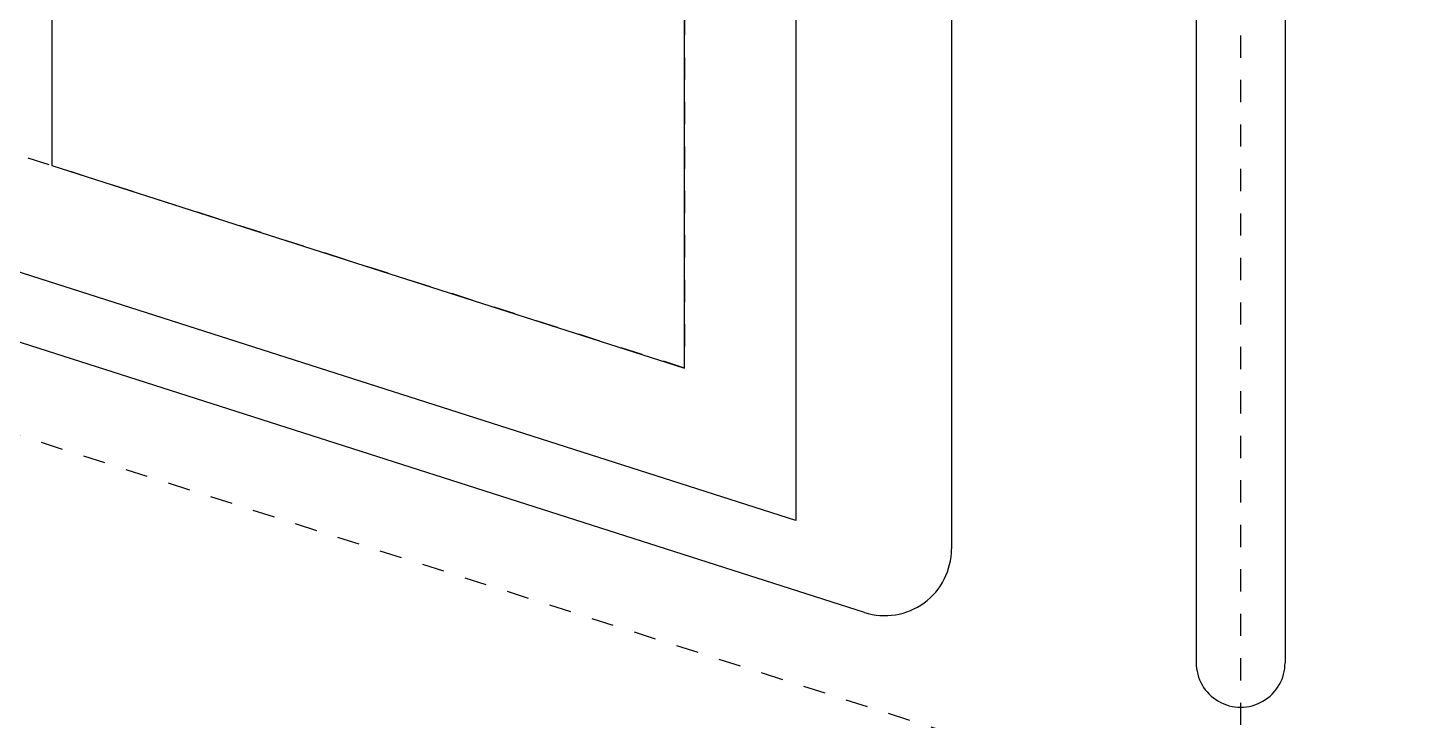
# Model space of a CAD drawing. Header units: millimetres. Extents: x 409504 to 410674, y 7402686 to 14806894.
# Drawn here: x 409844.5 to 409906.9, y 7402790.3 to 7402821.4 of the extents above; entities that cross this region are included whole.
import ezdxf

# ---------------------------------------------------------------- set-up
doc = ezdxf.new("R2010")
doc.units = ezdxf.units.MM
doc.linetypes.add('JIS_02_1.0', pattern=[2, 1, -1])
for name, color, linetype in [('G_meiofio', 8, 'Continuous'), ('G_quadra', 4, 'Continuous'), ('G_txareasdatas', 1, 'Continuous')]:
    doc.layers.add(name, color=color, linetype=linetype)

msp = doc.modelspace()

# ---------------------------------------------------------------- linework, layer by layer
at = {"layer": 'G_meiofio', "linetype": 'JIS_02_1.0'}
for p, q in [((409899.007, 7403073.052), (409899.007, 7402785.503)), ((410107.014, 7402718.985), (409707.551, 7402846.726))]:
    msp.add_line(p, q, dxfattribs=at)
at = {"layer": 'G_meiofio'}
for p, q in [((409886.007, 7402927.065), (409886.007, 7402797.968)), ((409897.007, 7402927.065), (409897.007, 7402792.852)), ((409901.007, 7402927.065), (409901.007, 7402792.852)), ((409882.093, 7402795.111), (409713.417, 7402849.05))]:
    msp.add_line(p, q, dxfattribs=at)
at = {"layer": 'G_meiofio', "linetype": 'JIS_02_1.0'}
msp.add_lwpolyline([(409804.007, 7402922.065), (409874.007, 7402922.065), (409874.007, 7402806.096), (409804.007, 7402828.48)], close=True, dxfattribs=at)
at = {"layer": 'G_meiofio'}
for centre, radius, start, end in [((409883.007, 7402797.968), 3, 252.26667, 360), ((409899.007, 7402792.852), 2, 179.99875, 0)]:
    msp.add_arc(centre, radius, start, end, dxfattribs=at)
at = {"layer": 'G_quadra'}
msp.add_lwpolyline([(409711.959, 7402905.901), (409711.959, 7402927.065), (409879.007, 7402927.065), (409879.007, 7402799.247), (409714.331, 7402851.908)], dxfattribs=at)
at = {"layer": 'G_txareasdatas'}
for points in [[(409801.007, 7402927.065), (409879.007, 7402927.065), (409879.007, 7402799.247), (409801.007, 7402824.19), (409801.007, 7402927.065)], [(409859.208, 7402810.828), (409874.007, 7402806.096), (409874.007, 7402822.376), (409859.208, 7402822.376), (409859.208, 7402922.065), (409850.547, 7402922.065), (409850.547, 7402827.065), (409845.547, 7402827.065), (409845.547, 7402815.197), (409859.208, 7402810.828)]]:
    msp.add_lwpolyline(points, dxfattribs=at)

doc.saveas('drawing.dxf')
